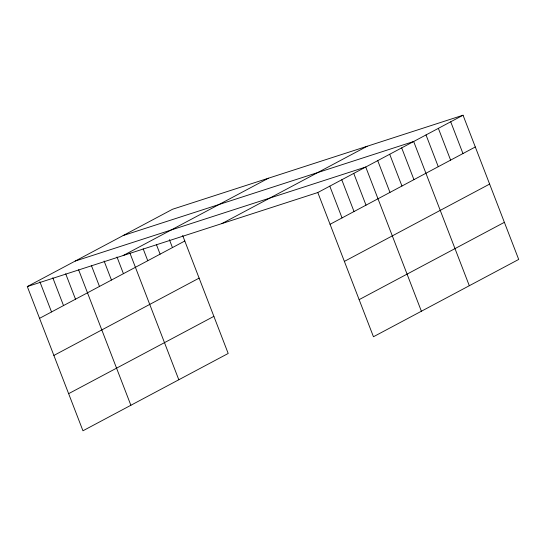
<?xml version="1.0" encoding="UTF-8"?>
<svg xmlns="http://www.w3.org/2000/svg" width="546" height="546" viewBox="0 0 546 546"><rect width="100%" height="100%" fill="white"/><g stroke="black" fill="none" stroke-linecap="round" stroke-linejoin="round"><path stroke-width="0.82" d="M182.657 235.456L228.194 353.467L82.951 430.78L27.3 286.568L172.543 209.255L463.049 115.22L518.7 259.432L373.457 336.745L317.806 192.533L463.049 115.22M123.171 255.535L268.414 178.221M39.558 318.325L184.801 241.011M221.942 223.56L367.185 146.246M53.877 355.439L199.119 278.126M330.064 224.29L475.307 146.976M68.625 393.673L213.875 316.359M344.383 261.397L489.625 184.084M359.138 299.638L504.381 222.324M123.164 235.538L413.67 141.503L469.314 285.722M75.232 261.056L365.738 167.015L421.389 311.234M27.3 286.568L317.806 192.533M450.709 121.792L462.96 153.549M438.363 128.358L450.614 160.121M426.017 134.93L438.267 166.694M401.685 147.884L413.943 179.641M389.701 154.259L401.958 186.022M377.723 160.64L389.974 192.397M353.753 173.396L366.011 205.153M341.776 179.77L354.026 211.534M329.791 186.152L342.042 217.909M169.39 239.646L172.454 247.584M156.429 244.628L160.108 254.156M143.168 248.819L147.761 260.729M129.9 253.01L178.808 379.757M117.001 257.002L123.43 273.676M104.095 261.002L111.452 280.057M91.503 265.793L99.468 286.432M78.604 269.785L130.876 405.268M65.697 273.785L75.505 299.188M52.798 277.777L63.52 305.569M39.892 281.777L51.536 311.943"/></g></svg>
